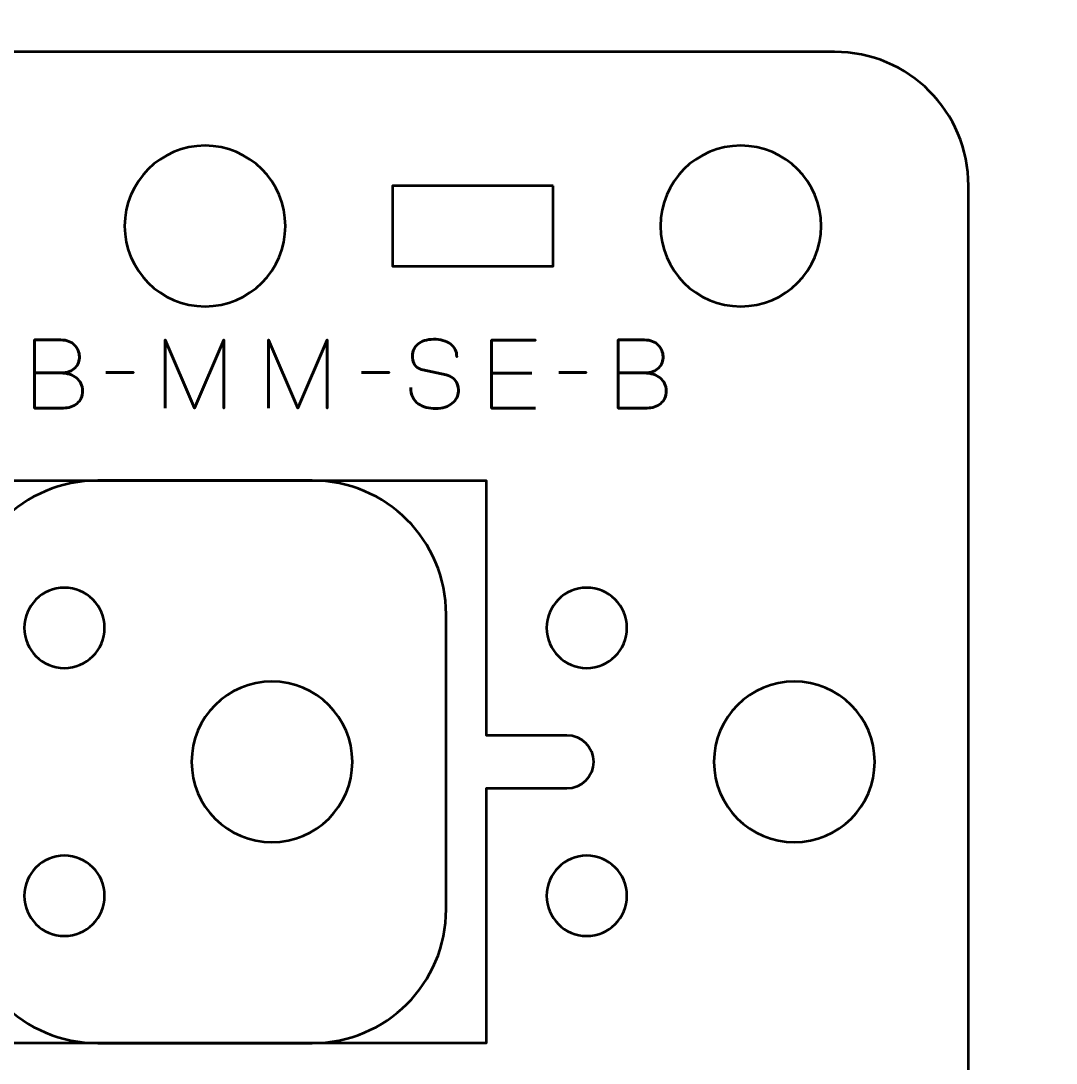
# Model space of a CAD drawing. Header units: centimetres. Extents: x -17.9 to -3.1, y -25.3 to -4.3.
# Drawn here: x -13.087 to -9.223, y -21.775 to -17.884 of the extents above; entities that cross this region are included whole.
import ezdxf

# ---------------------------------------------------------------- set-up
doc = ezdxf.new("R2010")
doc.units = ezdxf.units.CM
doc.header["$MEASUREMENT"] = 0
doc.layers.add('Layer 1', color=7, linetype='Continuous')

msp = doc.modelspace()

# ---------------------------------------------------------------- linework, layer by layer
at = {"layer": 'Layer 1', "color": 7, "lineweight": 53}
msp.add_open_spline([(-17.90003, -24.8499), (-17.90003, -24.8499), (-17.90003, -4.84994), (-17.90003, -4.84994), (-17.90003, -4.84994), (-17.90003, -4.57297), (-17.67694, -4.34998), (-17.39994, -4.34998), (-17.39994, -4.34998), (-17.39994, -4.34998), (-3.60007, -4.34998), (-3.60007, -4.34998), (-3.60007, -4.34998), (-3.32293, -4.34998), (-3.09997, -4.57297), (-3.09997, -4.84994), (-3.09997, -4.84994), (-3.09997, -4.84994), (-3.09997, -24.8499), (-3.09997, -24.8499), (-3.09997, -24.8499), (-3.09997, -25.1269), (-3.32293, -25.34999), (-3.60007, -25.34999), (-3.60007, -25.34999), (-3.60007, -25.34999), (-17.39994, -25.34999), (-17.39994, -25.34999), (-17.39994, -25.34999), (-17.67694, -25.34999), (-17.90003, -25.1269), (-17.90003, -24.8499)], degree=3, knots=[0, 0, 0, 0, 0.125, 0.125, 0.125, 0.125, 0.25, 0.25, 0.25, 0.25, 0.375, 0.375, 0.375, 0.375, 0.5, 0.5, 0.5, 0.5, 0.625, 0.625, 0.625, 0.625, 0.75, 0.75, 0.75, 0.75, 0.875, 0.875, 0.875, 0.875, 1, 1, 1, 1], dxfattribs=at)
at = {"layer": 'Layer 1', "color": 2, "lineweight": 53}
for points, knots in [([(-10.05011, -17.99998), (-9.77311, -17.99998), (-9.55001, -18.22307), (-9.55001, -18.50007), (-9.55001, -18.50007), (-9.55001, -18.50007), (-9.55001, -22.79993), (-9.55001, -22.79993), (-9.55001, -22.79993), (-9.55001, -23.07706), (-9.77311, -23.30002), (-10.05011, -23.30002), (-10.05011, -23.30002), (-12.8167, -23.30002), (-13.98332, -23.30002), (-16.74991, -23.30002), (-16.74991, -23.30002), (-17.02691, -23.30002), (-17.25001, -23.07693), (-17.25001, -22.79993), (-17.25001, -22.79993), (-17.25001, -22.79993), (-17.25001, -18.50007), (-17.25001, -18.50007), (-17.25001, -18.50007), (-17.25001, -18.22294), (-17.02691, -17.99998), (-16.74991, -17.99998), (-16.74991, -17.99998), (-13.98332, -17.99998), (-12.8167, -17.99998), (-10.05011, -17.99998)], [0, 0, 0, 0, 0.125, 0.125, 0.125, 0.125, 0.25, 0.25, 0.25, 0.25, 0.375, 0.375, 0.375, 0.375, 0.5, 0.5, 0.5, 0.5, 0.625, 0.625, 0.625, 0.625, 0.75, 0.75, 0.75, 0.75, 0.875, 0.875, 0.875, 0.875, 1, 1, 1, 1]), ([(-15.45001, -20.55002), (-15.45001, -20.55002), (-15.75006, -20.55002), (-15.75006, -20.55002), (-15.75006, -20.55002), (-15.80527, -20.55002), (-15.85006, -20.59481), (-15.85006, -20.65002), (-15.85006, -20.65002), (-15.85006, -20.70523), (-15.80527, -20.75002), (-15.75006, -20.75002), (-15.75006, -20.75002), (-15.75006, -20.75002), (-15.45001, -20.75002), (-15.45001, -20.75002), (-15.45001, -20.75002), (-15.45001, -20.75002), (-15.45001, -21.69999), (-15.45001, -21.69999), (-15.45001, -21.69999), (-15.45001, -21.69999), (-11.35001, -21.7), (-11.35001, -21.7), (-11.35001, -21.7), (-11.35001, -21.7), (-11.35001, -20.74998), (-11.35001, -20.74998), (-11.35001, -20.74998), (-11.35001, -20.74998), (-11.04996, -20.74998), (-11.04996, -20.74998), (-11.04996, -20.74998), (-10.99475, -20.74998), (-10.94996, -20.70519), (-10.94996, -20.64998), (-10.94996, -20.64998), (-10.94996, -20.59477), (-10.99475, -20.54998), (-11.04996, -20.54998), (-11.04996, -20.54998), (-11.04996, -20.54998), (-11.35001, -20.54998), (-11.35001, -20.54998), (-11.35001, -20.54998), (-11.35001, -20.54998), (-11.35001, -19.60001), (-11.35001, -19.60001), (-11.35001, -19.60001), (-11.35001, -19.60001), (-15.45001, -19.6), (-15.45001, -19.6), (-15.45001, -19.6), (-15.45001, -19.6), (-15.45001, -20.55002), (-15.45001, -20.55002)], [0, 0, 0, 0, 0.0714286, 0.0714286, 0.0714286, 0.0714286, 0.1428571, 0.1428571, 0.1428571, 0.1428571, 0.2142857, 0.2142857, 0.2142857, 0.2142857, 0.2857143, 0.2857143, 0.2857143, 0.2857143, 0.3571429, 0.3571429, 0.3571429, 0.3571429, 0.4285714, 0.4285714, 0.4285714, 0.4285714, 0.5, 0.5, 0.5, 0.5, 0.5714286, 0.5714286, 0.5714286, 0.5714286, 0.6428571, 0.6428571, 0.6428571, 0.6428571, 0.7142857, 0.7142857, 0.7142857, 0.7142857, 0.7857143, 0.7857143, 0.7857143, 0.7857143, 0.8571429, 0.8571429, 0.8571429, 0.8571429, 0.9285714, 0.9285714, 0.9285714, 0.9285714, 1, 1, 1, 1]), ([(-12.79991, -21.70002), (-13.07691, -21.70002), (-13.30001, -21.47693), (-13.30001, -21.19993), (-13.30001, -21.19993), (-13.30001, -21.19993), (-13.30001, -20.10007), (-13.30001, -20.10007), (-13.30001, -20.10007), (-13.30001, -19.82294), (-13.07691, -19.59998), (-12.79991, -19.59998), (-12.79991, -19.59998), (-12.79991, -19.59998), (-12.00011, -19.59998), (-12.00011, -19.59998), (-12.00011, -19.59998), (-11.72311, -19.59998), (-11.50001, -19.82307), (-11.50001, -20.10007), (-11.50001, -20.10007), (-11.50001, -20.10007), (-11.50001, -21.19993), (-11.50001, -21.19993), (-11.50001, -21.19993), (-11.50001, -21.47706), (-11.72311, -21.70002), (-12.00011, -21.70002), (-12.00011, -21.70002), (-12.00011, -21.70002), (-12.79991, -21.70002), (-12.79991, -21.70002)], [0, 0, 0, 0, 0.125, 0.125, 0.125, 0.125, 0.25, 0.25, 0.25, 0.25, 0.375, 0.375, 0.375, 0.375, 0.5, 0.5, 0.5, 0.5, 0.625, 0.625, 0.625, 0.625, 0.75, 0.75, 0.75, 0.75, 0.875, 0.875, 0.875, 0.875, 1, 1, 1, 1])]:
    msp.add_open_spline(points, degree=3, knots=knots, dxfattribs=at)
at = {"layer": 'Layer 1', "lineweight": 53}
for points in [[(-12.39992, -18.35001), (-12.23429, -18.35001), (-12.09991, -18.48433), (-12.09991, -18.65), (-12.09991, -18.65), (-12.09991, -18.81563), (-12.23429, -18.95), (-12.39992, -18.95), (-12.39992, -18.95), (-12.56569, -18.95), (-12.69992, -18.81563), (-12.69992, -18.65), (-12.69992, -18.65), (-12.69992, -18.48433), (-12.56569, -18.35001), (-12.39992, -18.35001)], [(-10.4001, -18.95001), (-10.56573, -18.95001), (-10.70011, -18.81578), (-10.70011, -18.65), (-10.70011, -18.65), (-10.70011, -18.48434), (-10.56573, -18.35), (-10.4001, -18.35), (-10.4001, -18.35), (-10.23433, -18.35), (-10.1001, -18.48434), (-10.1001, -18.65), (-10.1001, -18.65), (-10.1001, -18.81578), (-10.23433, -18.95001), (-10.4001, -18.95001)], [(-11.10006, -18.50007), (-11.10006, -18.50007), (-11.10006, -18.80008), (-11.10006, -18.80008), (-11.10006, -18.80008), (-11.10006, -18.80008), (-11.70005, -18.80008), (-11.70005, -18.80008), (-11.70005, -18.80008), (-11.70005, -18.80008), (-11.70005, -18.50007), (-11.70005, -18.50007), (-11.70005, -18.50007), (-11.70005, -18.50007), (-11.10006, -18.50007), (-11.10006, -18.50007)], [(-12.15004, -20.94999), (-12.31581, -20.94999), (-12.45004, -20.81567), (-12.45004, -20.65), (-12.45004, -20.65), (-12.45004, -20.48437), (-12.31581, -20.35), (-12.15004, -20.35), (-12.15004, -20.35), (-11.98438, -20.35), (-11.85004, -20.48437), (-11.85004, -20.65), (-11.85004, -20.65), (-11.85004, -20.81567), (-11.98438, -20.94999), (-12.15004, -20.94999)], [(-10.2001, -20.95001), (-10.36573, -20.95001), (-10.50011, -20.81578), (-10.50011, -20.65), (-10.50011, -20.65), (-10.50011, -20.48434), (-10.36573, -20.35), (-10.2001, -20.35), (-10.2001, -20.35), (-10.03433, -20.35), (-9.9001, -20.48434), (-9.9001, -20.65), (-9.9001, -20.65), (-9.9001, -20.81578), (-10.03433, -20.95001), (-10.2001, -20.95001)], [(-10.2001, -20.95001), (-10.36573, -20.95001), (-10.50011, -20.81578), (-10.50011, -20.65), (-10.50011, -20.65), (-10.50011, -20.48434), (-10.36573, -20.35), (-10.2001, -20.35), (-10.2001, -20.35), (-10.03433, -20.35), (-9.9001, -20.48434), (-9.9001, -20.65), (-9.9001, -20.65), (-9.9001, -20.81578), (-10.03433, -20.95001), (-10.2001, -20.95001)]]:
    msp.add_open_spline(points, degree=3, knots=[0, 0, 0, 0, 0.25, 0.25, 0.25, 0.25, 0.5, 0.5, 0.5, 0.5, 0.75, 0.75, 0.75, 0.75, 1, 1, 1, 1], dxfattribs=at)
at = {"layer": 'Layer 1', "color": 30, "lineweight": 53}
for points, knots in [([(-13.03705, -19.1986), (-13.03705, -19.1986), (-12.93933, -19.1986), (-12.93933, -19.1986), (-12.93933, -19.1986), (-12.92663, -19.19854), (-12.91581, -19.19678), (-12.9067, -19.19331), (-12.9067, -19.19331), (-12.89764, -19.1899), (-12.89029, -19.18525), (-12.88459, -19.17943), (-12.88459, -19.17943), (-12.87889, -19.17361), (-12.87477, -19.16702), (-12.87218, -19.15973), (-12.87218, -19.15973), (-12.86966, -19.1525), (-12.86848, -19.14498), (-12.86877, -19.13721), (-12.86877, -19.13721), (-12.86913, -19.12945), (-12.87077, -19.12193), (-12.87371, -19.11458), (-12.87371, -19.11458), (-12.87659, -19.10723), (-12.88094, -19.10058), (-12.88665, -19.09465), (-12.88665, -19.09465), (-12.89235, -19.08871), (-12.89947, -19.084), (-12.90811, -19.08053), (-12.90811, -19.08053), (-12.91675, -19.07701), (-12.92692, -19.07518), (-12.93862, -19.07513), (-12.93862, -19.07513), (-12.93862, -19.07513), (-13.03705, -19.07513), (-13.03705, -19.07513), (-13.03705, -19.07513), (-13.03705, -19.07513), (-13.03705, -19.32948), (-13.03705, -19.32948), (-13.03705, -19.32948), (-13.03705, -19.32948), (-12.92875, -19.32948), (-12.92875, -19.32948), (-12.92875, -19.32948), (-12.91863, -19.32948), (-12.90923, -19.32801), (-12.90052, -19.32513), (-12.90052, -19.32513), (-12.89182, -19.32219), (-12.88424, -19.31801), (-12.87765, -19.31243), (-12.87765, -19.31243), (-12.87113, -19.3069), (-12.86601, -19.3002), (-12.86236, -19.29226), (-12.86236, -19.29226), (-12.85872, -19.28432), (-12.85684, -19.27533), (-12.85678, -19.26527), (-12.85678, -19.26527), (-12.85701, -19.25516), (-12.85913, -19.24605), (-12.86319, -19.23787), (-12.86319, -19.23787), (-12.86724, -19.2297), (-12.87289, -19.22271), (-12.88018, -19.21683), (-12.88018, -19.21683), (-12.88747, -19.211), (-12.89617, -19.20648), (-12.90617, -19.20336), (-12.90617, -19.20336), (-12.91616, -19.20024), (-12.92722, -19.19866), (-12.93933, -19.1986), (-12.93933, -19.1986), (-12.92722, -19.19866), (-12.91616, -19.20024), (-12.90617, -19.20336), (-12.90617, -19.20336), (-12.89617, -19.20648), (-12.88747, -19.211), (-12.88018, -19.21683), (-12.88018, -19.21683), (-12.87289, -19.22271), (-12.86724, -19.2297), (-12.86319, -19.23787), (-12.86319, -19.23787), (-12.85913, -19.24605), (-12.85701, -19.25516), (-12.85678, -19.26527), (-12.85678, -19.26527), (-12.85684, -19.27533), (-12.85872, -19.28432), (-12.86236, -19.29226), (-12.86236, -19.29226), (-12.86601, -19.3002), (-12.87113, -19.3069), (-12.87765, -19.31243), (-12.87765, -19.31243), (-12.88424, -19.31801), (-12.89182, -19.32219), (-12.90052, -19.32513), (-12.90052, -19.32513), (-12.90923, -19.32801), (-12.91863, -19.32948), (-12.92875, -19.32948), (-12.92875, -19.32948), (-12.92875, -19.32948), (-13.03705, -19.32948), (-13.03705, -19.32948), (-13.03705, -19.32948), (-13.03705, -19.32948), (-13.03705, -19.07513), (-13.03705, -19.07513), (-13.03705, -19.07513), (-13.03705, -19.07513), (-12.93862, -19.07513), (-12.93862, -19.07513), (-12.93862, -19.07513), (-12.92692, -19.07518), (-12.91675, -19.07701), (-12.90811, -19.08053), (-12.90811, -19.08053), (-12.89947, -19.084), (-12.89235, -19.08871), (-12.88665, -19.09465), (-12.88665, -19.09465), (-12.88094, -19.10058), (-12.87659, -19.10723), (-12.87371, -19.11458), (-12.87371, -19.11458), (-12.87077, -19.12193), (-12.86913, -19.12945), (-12.86877, -19.13721), (-12.86877, -19.13721), (-12.86848, -19.14498), (-12.86966, -19.1525), (-12.87218, -19.15973), (-12.87218, -19.15973), (-12.87477, -19.16702), (-12.87889, -19.17361), (-12.88459, -19.17943), (-12.88459, -19.17943), (-12.89029, -19.18525), (-12.89764, -19.1899), (-12.9067, -19.19331), (-12.9067, -19.19331), (-12.91581, -19.19678), (-12.92663, -19.19854), (-12.93933, -19.1986), (-12.93933, -19.1986), (-12.93933, -19.1986), (-13.03705, -19.1986), (-13.03705, -19.1986)], [0, 0, 0, 0, 0.025, 0.025, 0.025, 0.025, 0.05, 0.05, 0.05, 0.05, 0.075, 0.075, 0.075, 0.075, 0.1, 0.1, 0.1, 0.1, 0.125, 0.125, 0.125, 0.125, 0.15, 0.15, 0.15, 0.15, 0.175, 0.175, 0.175, 0.175, 0.2, 0.2, 0.2, 0.2, 0.225, 0.225, 0.225, 0.225, 0.25, 0.25, 0.25, 0.25, 0.275, 0.275, 0.275, 0.275, 0.3, 0.3, 0.3, 0.3, 0.325, 0.325, 0.325, 0.325, 0.35, 0.35, 0.35, 0.35, 0.375, 0.375, 0.375, 0.375, 0.4, 0.4, 0.4, 0.4, 0.425, 0.425, 0.425, 0.425, 0.45, 0.45, 0.45, 0.45, 0.475, 0.475, 0.475, 0.475, 0.5, 0.5, 0.5, 0.5, 0.525, 0.525, 0.525, 0.525, 0.55, 0.55, 0.55, 0.55, 0.575, 0.575, 0.575, 0.575, 0.6, 0.6, 0.6, 0.6, 0.625, 0.625, 0.625, 0.625, 0.65, 0.65, 0.65, 0.65, 0.675, 0.675, 0.675, 0.675, 0.7, 0.7, 0.7, 0.7, 0.725, 0.725, 0.725, 0.725, 0.75, 0.75, 0.75, 0.75, 0.775, 0.775, 0.775, 0.775, 0.8, 0.8, 0.8, 0.8, 0.825, 0.825, 0.825, 0.825, 0.85, 0.85, 0.85, 0.85, 0.875, 0.875, 0.875, 0.875, 0.9, 0.9, 0.9, 0.9, 0.925, 0.925, 0.925, 0.925, 0.95, 0.95, 0.95, 0.95, 0.975, 0.975, 0.975, 0.975, 1, 1, 1, 1]), ([(-12.54845, -19.32948), (-12.54845, -19.32948), (-12.54845, -19.07513), (-12.54845, -19.07513), (-12.54845, -19.07513), (-12.54845, -19.07513), (-12.43909, -19.32948), (-12.43909, -19.32948), (-12.43909, -19.32948), (-12.43909, -19.32948), (-12.32937, -19.07513), (-12.32937, -19.07513), (-12.32937, -19.07513), (-12.32937, -19.07513), (-12.32937, -19.32948), (-12.32937, -19.32948), (-12.32937, -19.32948), (-12.32937, -19.32948), (-12.32937, -19.07513), (-12.32937, -19.07513), (-12.32937, -19.07513), (-12.32937, -19.07513), (-12.43909, -19.32948), (-12.43909, -19.32948), (-12.43909, -19.32948), (-12.43909, -19.32948), (-12.54845, -19.07513), (-12.54845, -19.07513), (-12.54845, -19.07513), (-12.54845, -19.07513), (-12.54845, -19.32948), (-12.54845, -19.32948)], [0, 0, 0, 0, 0.125, 0.125, 0.125, 0.125, 0.25, 0.25, 0.25, 0.25, 0.375, 0.375, 0.375, 0.375, 0.5, 0.5, 0.5, 0.5, 0.625, 0.625, 0.625, 0.625, 0.75, 0.75, 0.75, 0.75, 0.875, 0.875, 0.875, 0.875, 1, 1, 1, 1]), ([(-12.16286, -19.32948), (-12.16286, -19.32948), (-12.16286, -19.07513), (-12.16286, -19.07513), (-12.16286, -19.07513), (-12.16286, -19.07513), (-12.0535, -19.32948), (-12.0535, -19.32948), (-12.0535, -19.32948), (-12.0535, -19.32948), (-11.94378, -19.07513), (-11.94378, -19.07513), (-11.94378, -19.07513), (-11.94378, -19.07513), (-11.94378, -19.32948), (-11.94378, -19.32948), (-11.94378, -19.32948), (-11.94378, -19.32948), (-11.94378, -19.07513), (-11.94378, -19.07513), (-11.94378, -19.07513), (-11.94378, -19.07513), (-12.0535, -19.32948), (-12.0535, -19.32948), (-12.0535, -19.32948), (-12.0535, -19.32948), (-12.16286, -19.07513), (-12.16286, -19.07513), (-12.16286, -19.07513), (-12.16286, -19.07513), (-12.16286, -19.32948), (-12.16286, -19.32948)], [0, 0, 0, 0, 0.125, 0.125, 0.125, 0.125, 0.25, 0.25, 0.25, 0.25, 0.375, 0.375, 0.375, 0.375, 0.5, 0.5, 0.5, 0.5, 0.625, 0.625, 0.625, 0.625, 0.75, 0.75, 0.75, 0.75, 0.875, 0.875, 0.875, 0.875, 1, 1, 1, 1]), ([(-11.63192, -19.25257), (-11.6318, -19.26663), (-11.62933, -19.27868), (-11.62439, -19.28873), (-11.62439, -19.28873), (-11.61951, -19.29873), (-11.61269, -19.3069), (-11.60411, -19.31325), (-11.60411, -19.31325), (-11.59547, -19.31954), (-11.58553, -19.32419), (-11.5743, -19.32719), (-11.5743, -19.32719), (-11.56313, -19.33013), (-11.55113, -19.3316), (-11.53843, -19.3316), (-11.53843, -19.3316), (-11.52562, -19.33154), (-11.51409, -19.32966), (-11.5038, -19.32607), (-11.5038, -19.32607), (-11.49357, -19.32248), (-11.48481, -19.31766), (-11.47746, -19.31161), (-11.47746, -19.31161), (-11.47017, -19.30555), (-11.46453, -19.29879), (-11.46053, -19.29126), (-11.46053, -19.29126), (-11.45653, -19.28374), (-11.45441, -19.27603), (-11.45412, -19.2681), (-11.45412, -19.2681), (-11.45377, -19.25769), (-11.45529, -19.24816), (-11.45865, -19.23958), (-11.45865, -19.23958), (-11.462, -19.231), (-11.46717, -19.22382), (-11.47417, -19.21794), (-11.47417, -19.21794), (-11.48111, -19.21206), (-11.48987, -19.20795), (-11.50033, -19.20565), (-11.50033, -19.20565), (-11.50033, -19.20565), (-11.58676, -19.18696), (-11.58676, -19.18696), (-11.58676, -19.18696), (-11.59488, -19.18525), (-11.60187, -19.18237), (-11.60764, -19.17837), (-11.60764, -19.17837), (-11.6134, -19.17432), (-11.61787, -19.16873), (-11.62092, -19.16156), (-11.62092, -19.16156), (-11.62398, -19.15444), (-11.62557, -19.14539), (-11.62557, -19.13439), (-11.62557, -19.13439), (-11.62557, -19.12604), (-11.62386, -19.11816), (-11.6204, -19.11076), (-11.6204, -19.11076), (-11.61699, -19.10335), (-11.61193, -19.09682), (-11.60528, -19.09106), (-11.60528, -19.09106), (-11.59864, -19.08536), (-11.59041, -19.08089), (-11.58065, -19.07765), (-11.58065, -19.07765), (-11.57083, -19.07436), (-11.5596, -19.07271), (-11.5469, -19.07266), (-11.5469, -19.07266), (-11.53414, -19.07266), (-11.52244, -19.07413), (-11.51174, -19.07707), (-11.51174, -19.07707), (-11.5011, -19.08001), (-11.49187, -19.08424), (-11.4841, -19.08988), (-11.4841, -19.08988), (-11.47634, -19.09553), (-11.47035, -19.10247), (-11.46623, -19.11058), (-11.46623, -19.11058), (-11.46211, -19.11875), (-11.46017, -19.1281), (-11.46047, -19.13863), (-11.46047, -19.13863), (-11.46017, -19.1281), (-11.46211, -19.11875), (-11.46623, -19.11058), (-11.46623, -19.11058), (-11.47035, -19.10247), (-11.47634, -19.09553), (-11.4841, -19.08988), (-11.4841, -19.08988), (-11.49187, -19.08424), (-11.5011, -19.08001), (-11.51174, -19.07707), (-11.51174, -19.07707), (-11.52244, -19.07413), (-11.53414, -19.07266), (-11.5469, -19.07266), (-11.5469, -19.07266), (-11.5596, -19.07271), (-11.57083, -19.07436), (-11.58065, -19.07765), (-11.58065, -19.07765), (-11.59041, -19.08089), (-11.59864, -19.08536), (-11.60528, -19.09106), (-11.60528, -19.09106), (-11.61193, -19.09682), (-11.61699, -19.10335), (-11.6204, -19.11076), (-11.6204, -19.11076), (-11.62386, -19.11816), (-11.62557, -19.12604), (-11.62557, -19.13439), (-11.62557, -19.13439), (-11.62557, -19.14539), (-11.62404, -19.15444), (-11.6211, -19.1615), (-11.6211, -19.1615), (-11.6181, -19.16861), (-11.61369, -19.17414), (-11.60793, -19.1782), (-11.60793, -19.1782), (-11.60217, -19.18219), (-11.59511, -19.18513), (-11.58676, -19.18696), (-11.58676, -19.18696), (-11.58676, -19.18696), (-11.50033, -19.20565), (-11.50033, -19.20565), (-11.50033, -19.20565), (-11.48963, -19.20795), (-11.48081, -19.21206), (-11.47387, -19.21794), (-11.47387, -19.21794), (-11.46688, -19.22382), (-11.46176, -19.231), (-11.45847, -19.23958), (-11.45847, -19.23958), (-11.45524, -19.24816), (-11.45377, -19.25769), (-11.45412, -19.2681), (-11.45412, -19.2681), (-11.45441, -19.27603), (-11.45653, -19.28374), (-11.46053, -19.29126), (-11.46053, -19.29126), (-11.46453, -19.29879), (-11.47017, -19.30555), (-11.47746, -19.31161), (-11.47746, -19.31161), (-11.48481, -19.31766), (-11.49357, -19.32248), (-11.5038, -19.32607), (-11.5038, -19.32607), (-11.51409, -19.32966), (-11.52562, -19.33154), (-11.53843, -19.3316), (-11.53843, -19.3316), (-11.55113, -19.3316), (-11.56313, -19.33013), (-11.5743, -19.32719), (-11.5743, -19.32719), (-11.58553, -19.32419), (-11.59547, -19.31954), (-11.60411, -19.31325), (-11.60411, -19.31325), (-11.61269, -19.3069), (-11.61951, -19.29873), (-11.62439, -19.28873), (-11.62439, -19.28873), (-11.62933, -19.27868), (-11.6318, -19.26663), (-11.63192, -19.25257)], [0, 0, 0, 0, 0.0217391, 0.0217391, 0.0217391, 0.0217391, 0.0434783, 0.0434783, 0.0434783, 0.0434783, 0.0652174, 0.0652174, 0.0652174, 0.0652174, 0.0869565, 0.0869565, 0.0869565, 0.0869565, 0.1086957, 0.1086957, 0.1086957, 0.1086957, 0.1304348, 0.1304348, 0.1304348, 0.1304348, 0.1521739, 0.1521739, 0.1521739, 0.1521739, 0.173913, 0.173913, 0.173913, 0.173913, 0.1956522, 0.1956522, 0.1956522, 0.1956522, 0.2173913, 0.2173913, 0.2173913, 0.2173913, 0.2391304, 0.2391304, 0.2391304, 0.2391304, 0.2608696, 0.2608696, 0.2608696, 0.2608696, 0.2826087, 0.2826087, 0.2826087, 0.2826087, 0.3043478, 0.3043478, 0.3043478, 0.3043478, 0.326087, 0.326087, 0.326087, 0.326087, 0.3478261, 0.3478261, 0.3478261, 0.3478261, 0.3695652, 0.3695652, 0.3695652, 0.3695652, 0.3913043, 0.3913043, 0.3913043, 0.3913043, 0.4130435, 0.4130435, 0.4130435, 0.4130435, 0.4347826, 0.4347826, 0.4347826, 0.4347826, 0.4565217, 0.4565217, 0.4565217, 0.4565217, 0.4782609, 0.4782609, 0.4782609, 0.4782609, 0.5, 0.5, 0.5, 0.5, 0.5217391, 0.5217391, 0.5217391, 0.5217391, 0.5434783, 0.5434783, 0.5434783, 0.5434783, 0.5652174, 0.5652174, 0.5652174, 0.5652174, 0.5869565, 0.5869565, 0.5869565, 0.5869565, 0.6086957, 0.6086957, 0.6086957, 0.6086957, 0.6304348, 0.6304348, 0.6304348, 0.6304348, 0.6521739, 0.6521739, 0.6521739, 0.6521739, 0.673913, 0.673913, 0.673913, 0.673913, 0.6956522, 0.6956522, 0.6956522, 0.6956522, 0.7173913, 0.7173913, 0.7173913, 0.7173913, 0.7391304, 0.7391304, 0.7391304, 0.7391304, 0.7608696, 0.7608696, 0.7608696, 0.7608696, 0.7826087, 0.7826087, 0.7826087, 0.7826087, 0.8043478, 0.8043478, 0.8043478, 0.8043478, 0.826087, 0.826087, 0.826087, 0.826087, 0.8478261, 0.8478261, 0.8478261, 0.8478261, 0.8695652, 0.8695652, 0.8695652, 0.8695652, 0.8913043, 0.8913043, 0.8913043, 0.8913043, 0.9130435, 0.9130435, 0.9130435, 0.9130435, 0.9347826, 0.9347826, 0.9347826, 0.9347826, 0.9565217, 0.9565217, 0.9565217, 0.9565217, 0.9782609, 0.9782609, 0.9782609, 0.9782609, 1, 1, 1, 1]), ([(-11.16589, -19.32948), (-11.16589, -19.32948), (-11.33029, -19.32948), (-11.33029, -19.32948), (-11.33029, -19.32948), (-11.33029, -19.32948), (-11.33029, -19.07654), (-11.33029, -19.07654), (-11.33029, -19.07654), (-11.33029, -19.07654), (-11.16589, -19.07654), (-11.16589, -19.07654), (-11.16589, -19.07654), (-11.16589, -19.07654), (-11.33029, -19.07654), (-11.33029, -19.07654), (-11.33029, -19.07654), (-11.33029, -19.07654), (-11.33029, -19.32948), (-11.33029, -19.32948), (-11.33029, -19.32948), (-11.33029, -19.32948), (-11.16589, -19.32948), (-11.16589, -19.32948)], [0, 0, 0, 0, 0.1666667, 0.1666667, 0.1666667, 0.1666667, 0.3333333, 0.3333333, 0.3333333, 0.3333333, 0.5, 0.5, 0.5, 0.5, 0.6666667, 0.6666667, 0.6666667, 0.6666667, 0.8333333, 0.8333333, 0.8333333, 0.8333333, 1, 1, 1, 1]), ([(-10.85827, -19.1986), (-10.85827, -19.1986), (-10.76055, -19.1986), (-10.76055, -19.1986), (-10.76055, -19.1986), (-10.74785, -19.19854), (-10.73703, -19.19678), (-10.72792, -19.19331), (-10.72792, -19.19331), (-10.71886, -19.1899), (-10.71151, -19.18525), (-10.70581, -19.17943), (-10.70581, -19.17943), (-10.70011, -19.17361), (-10.69599, -19.16702), (-10.6934, -19.15973), (-10.6934, -19.15973), (-10.69088, -19.1525), (-10.6897, -19.14498), (-10.68999, -19.13721), (-10.68999, -19.13721), (-10.69035, -19.12945), (-10.69199, -19.12193), (-10.69493, -19.11458), (-10.69493, -19.11458), (-10.69781, -19.10723), (-10.70216, -19.10058), (-10.70787, -19.09465), (-10.70787, -19.09465), (-10.71357, -19.08871), (-10.72069, -19.084), (-10.72933, -19.08053), (-10.72933, -19.08053), (-10.73797, -19.07701), (-10.74814, -19.07518), (-10.75984, -19.07513), (-10.75984, -19.07513), (-10.75984, -19.07513), (-10.85827, -19.07513), (-10.85827, -19.07513), (-10.85827, -19.07513), (-10.85827, -19.07513), (-10.85827, -19.32948), (-10.85827, -19.32948), (-10.85827, -19.32948), (-10.85827, -19.32948), (-10.74997, -19.32948), (-10.74997, -19.32948), (-10.74997, -19.32948), (-10.73985, -19.32948), (-10.73045, -19.32801), (-10.72174, -19.32513), (-10.72174, -19.32513), (-10.71304, -19.32219), (-10.70546, -19.31801), (-10.69887, -19.31243), (-10.69887, -19.31243), (-10.69235, -19.3069), (-10.68723, -19.3002), (-10.68358, -19.29226), (-10.68358, -19.29226), (-10.67994, -19.28432), (-10.67806, -19.27533), (-10.678, -19.26527), (-10.678, -19.26527), (-10.67823, -19.25516), (-10.68035, -19.24605), (-10.68441, -19.23787), (-10.68441, -19.23787), (-10.68846, -19.2297), (-10.69411, -19.22271), (-10.7014, -19.21683), (-10.7014, -19.21683), (-10.70869, -19.211), (-10.71739, -19.20648), (-10.72739, -19.20336), (-10.72739, -19.20336), (-10.73738, -19.20024), (-10.74844, -19.19866), (-10.76055, -19.1986), (-10.76055, -19.1986), (-10.74844, -19.19866), (-10.73738, -19.20024), (-10.72739, -19.20336), (-10.72739, -19.20336), (-10.71739, -19.20648), (-10.70869, -19.211), (-10.7014, -19.21683), (-10.7014, -19.21683), (-10.69411, -19.22271), (-10.68846, -19.2297), (-10.68441, -19.23787), (-10.68441, -19.23787), (-10.68035, -19.24605), (-10.67823, -19.25516), (-10.678, -19.26527), (-10.678, -19.26527), (-10.67806, -19.27533), (-10.67994, -19.28432), (-10.68358, -19.29226), (-10.68358, -19.29226), (-10.68723, -19.3002), (-10.69235, -19.3069), (-10.69887, -19.31243), (-10.69887, -19.31243), (-10.70546, -19.31801), (-10.71304, -19.32219), (-10.72174, -19.32513), (-10.72174, -19.32513), (-10.73045, -19.32801), (-10.73985, -19.32948), (-10.74997, -19.32948), (-10.74997, -19.32948), (-10.74997, -19.32948), (-10.85827, -19.32948), (-10.85827, -19.32948), (-10.85827, -19.32948), (-10.85827, -19.32948), (-10.85827, -19.07513), (-10.85827, -19.07513), (-10.85827, -19.07513), (-10.85827, -19.07513), (-10.75984, -19.07513), (-10.75984, -19.07513), (-10.75984, -19.07513), (-10.74814, -19.07518), (-10.73797, -19.07701), (-10.72933, -19.08053), (-10.72933, -19.08053), (-10.72069, -19.084), (-10.71357, -19.08871), (-10.70787, -19.09465), (-10.70787, -19.09465), (-10.70216, -19.10058), (-10.69781, -19.10723), (-10.69493, -19.11458), (-10.69493, -19.11458), (-10.69199, -19.12193), (-10.69035, -19.12945), (-10.68999, -19.13721), (-10.68999, -19.13721), (-10.6897, -19.14498), (-10.69088, -19.1525), (-10.6934, -19.15973), (-10.6934, -19.15973), (-10.69599, -19.16702), (-10.70011, -19.17361), (-10.70581, -19.17943), (-10.70581, -19.17943), (-10.71151, -19.18525), (-10.71886, -19.1899), (-10.72792, -19.19331), (-10.72792, -19.19331), (-10.73703, -19.19678), (-10.74785, -19.19854), (-10.76055, -19.1986), (-10.76055, -19.1986), (-10.76055, -19.1986), (-10.85827, -19.1986), (-10.85827, -19.1986)], [0, 0, 0, 0, 0.025, 0.025, 0.025, 0.025, 0.05, 0.05, 0.05, 0.05, 0.075, 0.075, 0.075, 0.075, 0.1, 0.1, 0.1, 0.1, 0.125, 0.125, 0.125, 0.125, 0.15, 0.15, 0.15, 0.15, 0.175, 0.175, 0.175, 0.175, 0.2, 0.2, 0.2, 0.2, 0.225, 0.225, 0.225, 0.225, 0.25, 0.25, 0.25, 0.25, 0.275, 0.275, 0.275, 0.275, 0.3, 0.3, 0.3, 0.3, 0.325, 0.325, 0.325, 0.325, 0.35, 0.35, 0.35, 0.35, 0.375, 0.375, 0.375, 0.375, 0.4, 0.4, 0.4, 0.4, 0.425, 0.425, 0.425, 0.425, 0.45, 0.45, 0.45, 0.45, 0.475, 0.475, 0.475, 0.475, 0.5, 0.5, 0.5, 0.5, 0.525, 0.525, 0.525, 0.525, 0.55, 0.55, 0.55, 0.55, 0.575, 0.575, 0.575, 0.575, 0.6, 0.6, 0.6, 0.6, 0.625, 0.625, 0.625, 0.625, 0.65, 0.65, 0.65, 0.65, 0.675, 0.675, 0.675, 0.675, 0.7, 0.7, 0.7, 0.7, 0.725, 0.725, 0.725, 0.725, 0.75, 0.75, 0.75, 0.75, 0.775, 0.775, 0.775, 0.775, 0.8, 0.8, 0.8, 0.8, 0.825, 0.825, 0.825, 0.825, 0.85, 0.85, 0.85, 0.85, 0.875, 0.875, 0.875, 0.875, 0.9, 0.9, 0.9, 0.9, 0.925, 0.925, 0.925, 0.925, 0.95, 0.95, 0.95, 0.95, 0.975, 0.975, 0.975, 0.975, 1, 1, 1, 1]), ([(-12.77, -19.19648), (-12.77, -19.19648), (-12.66734, -19.19648), (-12.66734, -19.19648), (-12.66734, -19.19648), (-12.66734, -19.19648), (-12.77, -19.19648), (-12.77, -19.19648)], [0, 0, 0, 0, 0.5, 0.5, 0.5, 0.5, 1, 1, 1, 1]), ([(-11.81537, -19.19648), (-11.81537, -19.19648), (-11.71271, -19.19648), (-11.71271, -19.19648), (-11.71271, -19.19648), (-11.71271, -19.19648), (-11.81537, -19.19648), (-11.81537, -19.19648)], [0, 0, 0, 0, 0.5, 0.5, 0.5, 0.5, 1, 1, 1, 1]), ([(-11.18001, -19.1993), (-11.18001, -19.1993), (-11.33029, -19.1993), (-11.33029, -19.1993), (-11.33029, -19.1993), (-11.33029, -19.1993), (-11.18001, -19.1993), (-11.18001, -19.1993)], [0, 0, 0, 0, 0.5, 0.5, 0.5, 0.5, 1, 1, 1, 1]), ([(-11.07982, -19.19648), (-11.07982, -19.19648), (-10.97716, -19.19648), (-10.97716, -19.19648), (-10.97716, -19.19648), (-10.97716, -19.19648), (-11.07982, -19.19648), (-11.07982, -19.19648)], [0, 0, 0, 0, 0.5, 0.5, 0.5, 0.5, 1, 1, 1, 1])]:
    msp.add_open_spline(points, degree=3, knots=knots, dxfattribs=at)
at = {"layer": 'Layer 1', "color": 250, "lineweight": 53}
for points in [[(-12.92496, -20.29998), (-13.00758, -20.29998), (-13.07496, -20.23259), (-13.07496, -20.14998), (-13.07496, -20.14998), (-13.07496, -20.06737), (-13.00758, -19.99998), (-12.92496, -19.99998), (-12.92496, -19.99998), (-12.84234, -19.99998), (-12.77496, -20.06737), (-12.77496, -20.14998), (-12.77496, -20.14998), (-12.77496, -20.23259), (-12.84234, -20.29998), (-12.92496, -20.29998)], [(-10.97496, -20.29998), (-11.05758, -20.29998), (-11.12496, -20.23259), (-11.12496, -20.14998), (-11.12496, -20.14998), (-11.12496, -20.06737), (-11.05758, -19.99998), (-10.97496, -19.99998), (-10.97496, -19.99998), (-10.89234, -19.99998), (-10.82496, -20.06737), (-10.82496, -20.14998), (-10.82496, -20.14998), (-10.82496, -20.23259), (-10.89234, -20.29998), (-10.97496, -20.29998)], [(-10.97496, -20.29998), (-11.05758, -20.29998), (-11.12496, -20.23259), (-11.12496, -20.14998), (-11.12496, -20.14998), (-11.12496, -20.06737), (-11.05758, -19.99998), (-10.97496, -19.99998), (-10.97496, -19.99998), (-10.89234, -19.99998), (-10.82496, -20.06737), (-10.82496, -20.14998), (-10.82496, -20.14998), (-10.82496, -20.23259), (-10.89234, -20.29998), (-10.97496, -20.29998)], [(-12.92496, -21.29998), (-13.00758, -21.29998), (-13.07496, -21.23259), (-13.07496, -21.14997), (-13.07496, -21.14997), (-13.07496, -21.06737), (-13.00758, -20.99998), (-12.92496, -20.99998), (-12.92496, -20.99998), (-12.84234, -20.99998), (-12.77496, -21.06737), (-12.77496, -21.14997), (-12.77496, -21.14997), (-12.77496, -21.23259), (-12.84234, -21.29998), (-12.92496, -21.29998)], [(-10.97496, -21.29998), (-11.05758, -21.29998), (-11.12496, -21.23259), (-11.12496, -21.14997), (-11.12496, -21.14997), (-11.12496, -21.06737), (-11.05758, -20.99998), (-10.97496, -20.99998), (-10.97496, -20.99998), (-10.89234, -20.99998), (-10.82496, -21.06737), (-10.82496, -21.14997), (-10.82496, -21.14997), (-10.82496, -21.23259), (-10.89234, -21.29998), (-10.97496, -21.29998)], [(-10.97496, -21.29998), (-11.05758, -21.29998), (-11.12496, -21.23259), (-11.12496, -21.14997), (-11.12496, -21.14997), (-11.12496, -21.06737), (-11.05758, -20.99998), (-10.97496, -20.99998), (-10.97496, -20.99998), (-10.89234, -20.99998), (-10.82496, -21.06737), (-10.82496, -21.14997), (-10.82496, -21.14997), (-10.82496, -21.23259), (-10.89234, -21.29998), (-10.97496, -21.29998)]]:
    msp.add_open_spline(points, degree=3, knots=[0, 0, 0, 0, 0.25, 0.25, 0.25, 0.25, 0.5, 0.5, 0.5, 0.5, 0.75, 0.75, 0.75, 0.75, 1, 1, 1, 1], dxfattribs=at)

doc.saveas('drawing.dxf')
